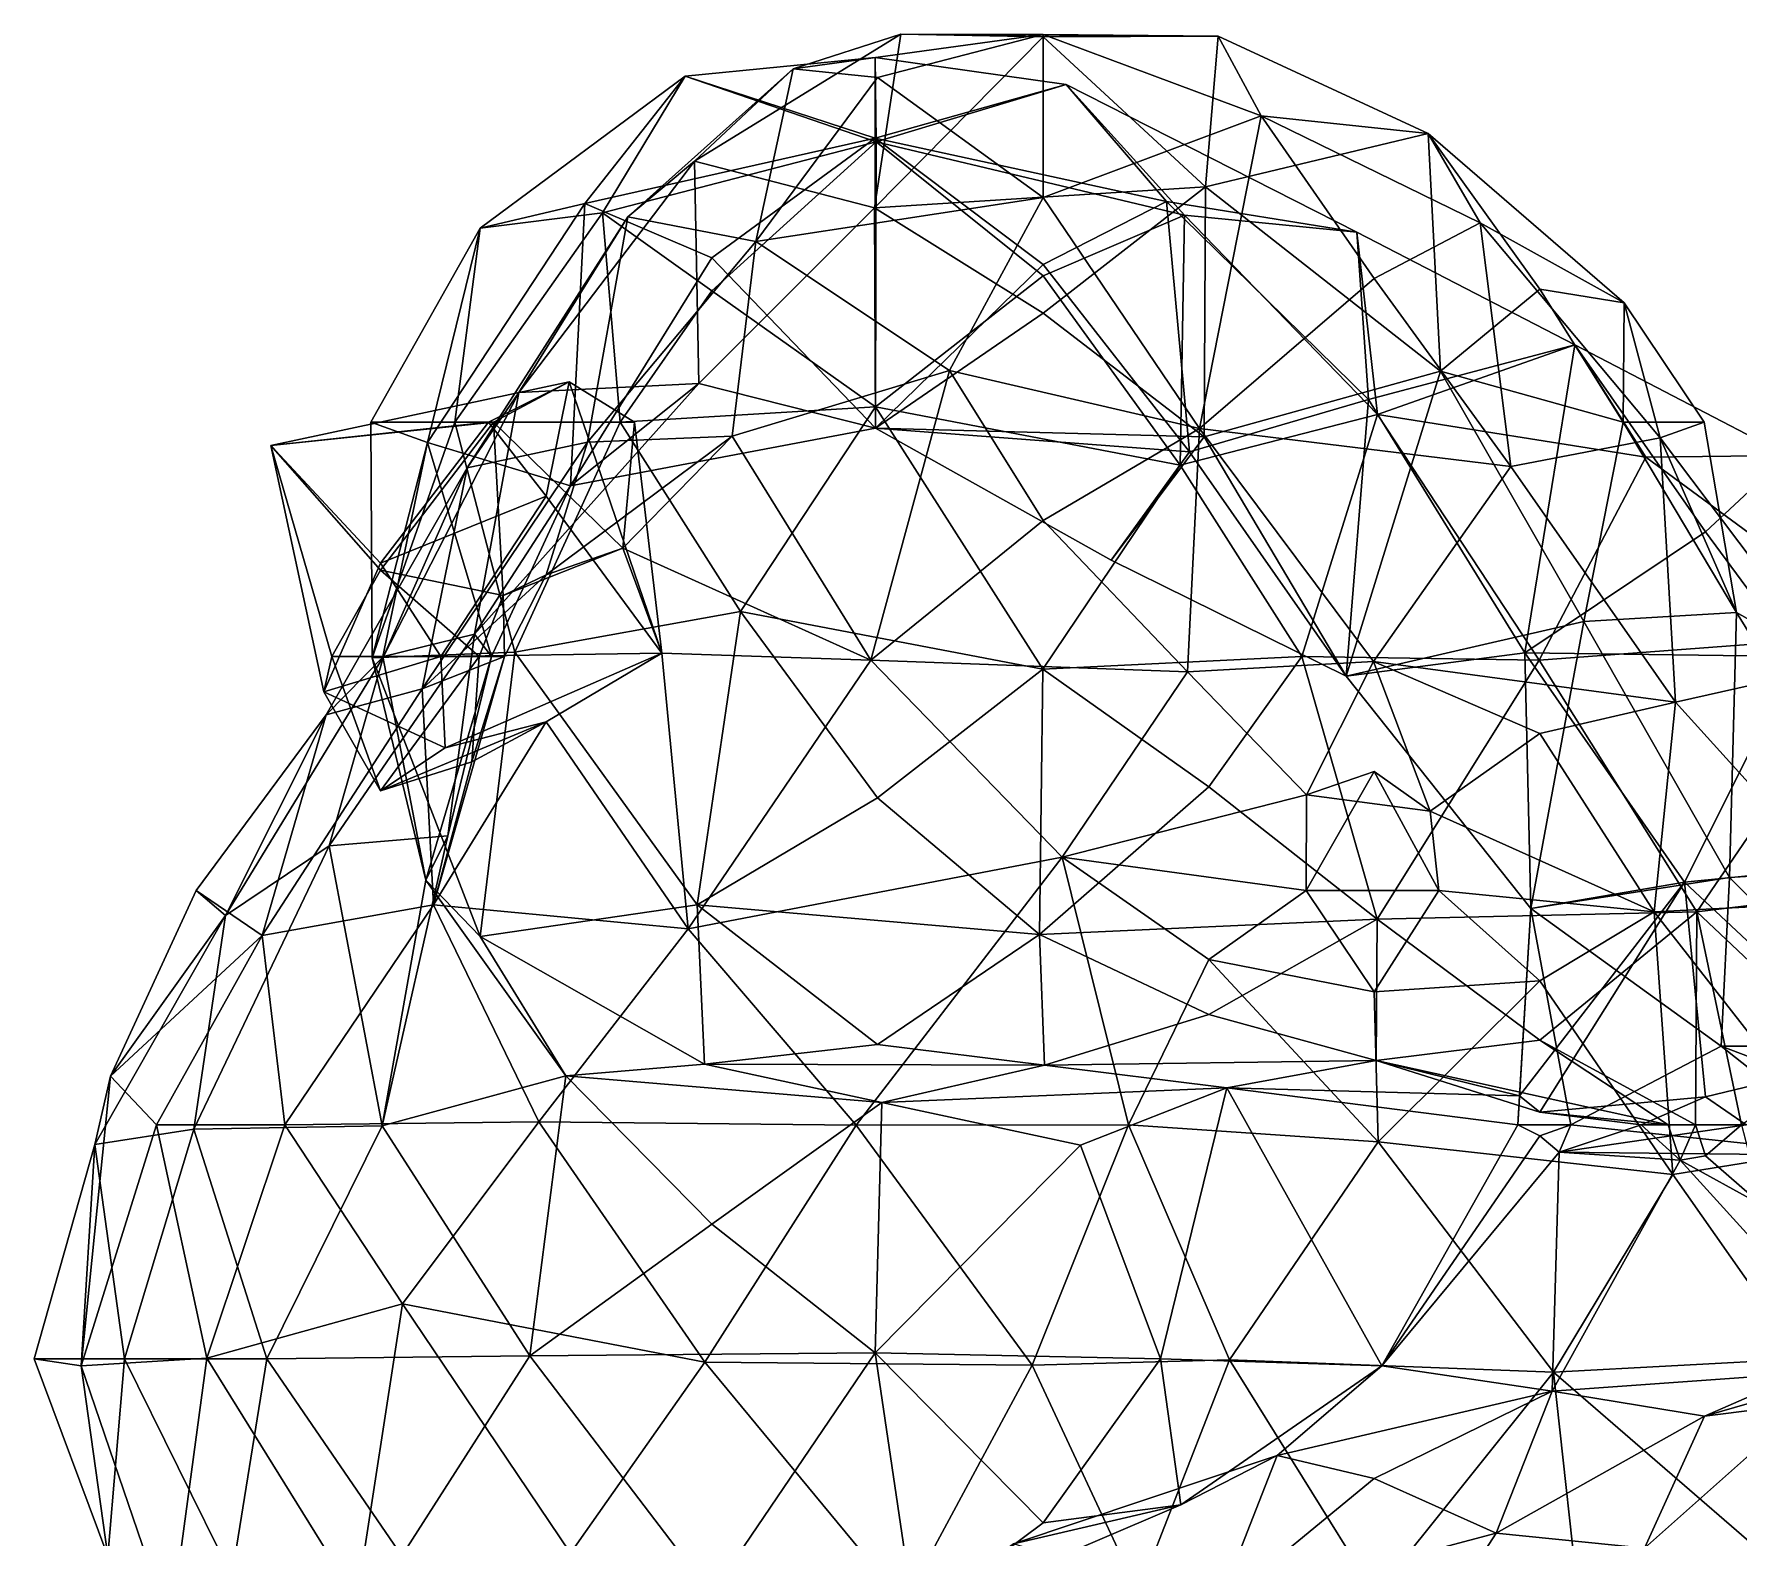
# Model space of a CAD drawing. Extents: x 290034 to 295698, y 4553723 to 4561693.
# Drawn here: x 291217 to 291346.7, y 4560871.1 to 4560985.5 of the extents above; entities that cross this region are included whole.
import ezdxf

# ---------------------------------------------------------------- set-up
doc = ezdxf.new("R2010")
doc.units = 0
doc.layers.add('Au_ppm_Pref_-_0_2', color=7, linetype='CONTINUOUS')

msp = doc.modelspace()

# ---------------------------------------------------------------- linework, layer by layer
at = {"layer": 'Au_ppm_Pref_-_0_2'}
for points in [[(291274.74, 4560982.87, 1573.92), (291282.93, 4560985.51, 1578.66), (291267.22, 4560975.83, 1579.79)], [(291267.22, 4560975.83, 1579.79), (291282.93, 4560985.51, 1578.66), (291280.92, 4560972.28, 1584.87)], [(291293.75, 4560985.47, 1574.45), (291282.93, 4560985.51, 1578.66), (291274.74, 4560982.87, 1573.92)], [(291293.75, 4560985.47, 1574.45), (291274.74, 4560982.87, 1573.92), (291281.15, 4560982.22, 1571.12)], [(291282.93, 4560985.51, 1578.66), (291293.75, 4560985.31, 1583.7), (291280.92, 4560972.28, 1584.87)], [(291293.75, 4560973.08, 1569.57), (291293.75, 4560985.47, 1574.45), (291281.15, 4560982.22, 1571.12)], [(291293.75, 4560985.47, 1574.45), (291307.07, 4560985.34, 1579.12), (291282.93, 4560985.51, 1578.66)], [(291307.07, 4560985.34, 1579.12), (291293.75, 4560985.31, 1583.7), (291282.93, 4560985.51, 1578.66)], [(291293.75, 4560985.47, 1574.45), (291310.35, 4560979.28, 1572.11), (291307.07, 4560985.34, 1579.12)], [(291293.75, 4560985.47, 1574.45), (291293.75, 4560973.08, 1569.57), (291310.35, 4560979.28, 1572.11)], [(291307.07, 4560985.34, 1579.12), (291306.1, 4560973.88, 1585.87), (291293.75, 4560985.31, 1583.7)], [(291307.07, 4560985.34, 1579.12), (291323.06, 4560977.94, 1580.39), (291306.1, 4560973.88, 1585.87)], [(291307.07, 4560985.34, 1579.12), (291310.35, 4560979.28, 1572.11), (291323.06, 4560977.94, 1580.39)], [(291280.92, 4560972.28, 1584.87), (291293.75, 4560985.31, 1583.7), (291306.1, 4560973.88, 1585.87)], [(291271.89, 4560969.73, 1569.03), (291274.74, 4560982.87, 1573.92), (291262.16, 4560971.6, 1573.92)], [(291262.16, 4560971.6, 1573.92), (291274.74, 4560982.87, 1573.92), (291267.22, 4560975.83, 1579.79)], [(291280.97, 4560983.74, 1603.62), (291281.06, 4560977.31, 1610.03), (291266.53, 4560982.31, 1603.64)], [(291280.97, 4560983.74, 1603.62), (291266.53, 4560982.31, 1603.64), (291280.98, 4560977.59, 1597.04)], [(291271.89, 4560969.73, 1569.03), (291281.15, 4560982.22, 1571.12), (291274.74, 4560982.87, 1573.92)], [(291295.51, 4560981.67, 1603.65), (291281.06, 4560977.31, 1610.03), (291280.97, 4560983.74, 1603.62)], [(291295.51, 4560981.67, 1603.65), (291280.97, 4560983.74, 1603.62), (291280.98, 4560977.59, 1597.04)], [(291260.24, 4560971.92, 1608.84), (291250.92, 4560970.74, 1603.62), (291266.53, 4560982.31, 1603.64)], [(291266.53, 4560982.31, 1603.64), (291250.92, 4560970.74, 1603.62), (291258.88, 4560972.62, 1598.19)], [(291280.98, 4560977.59, 1597.04), (291266.53, 4560982.31, 1603.64), (291258.88, 4560972.62, 1598.19)], [(291266.53, 4560982.31, 1603.64), (291281.06, 4560977.31, 1610.03), (291260.24, 4560971.92, 1608.84)], [(291293.75, 4560973.08, 1569.57), (291281.15, 4560982.22, 1571.12), (291271.89, 4560969.73, 1569.03)], [(291303.15, 4560972.78, 1598.13), (291295.51, 4560981.67, 1603.65), (291280.98, 4560977.59, 1597.04)], [(291304.5, 4560971.74, 1609.2), (291281.06, 4560977.31, 1610.03), (291295.51, 4560981.67, 1603.65)], [(291295.51, 4560981.67, 1603.65), (291317.61, 4560970.45, 1604.23), (291304.5, 4560971.74, 1609.2)], [(291295.51, 4560981.67, 1603.65), (291303.15, 4560972.78, 1598.13), (291317.61, 4560970.45, 1604.23)], [(291305.66, 4560955.5, 1569.19), (291310.35, 4560979.28, 1572.11), (291293.75, 4560973.08, 1569.57)], [(291305.66, 4560955.5, 1569.19), (291318.95, 4560966.92, 1570.28), (291310.35, 4560979.28, 1572.11)], [(291327.01, 4560971.16, 1575.07), (291323.06, 4560977.94, 1580.39), (291310.35, 4560979.28, 1572.11)], [(291327.01, 4560971.16, 1575.07), (291310.35, 4560979.28, 1572.11), (291318.95, 4560966.92, 1570.28)], [(291258.88, 4560972.62, 1598.19), (291268.55, 4560968.5, 1593.51), (291280.98, 4560977.59, 1597.04)], [(291280.98, 4560977.59, 1597.04), (291268.55, 4560968.5, 1593.51), (291281, 4560955.53, 1591.65)], [(291281, 4560955.53, 1591.65), (291293.75, 4560967.97, 1593.69), (291280.98, 4560977.59, 1597.04)], [(291280.98, 4560977.59, 1597.04), (291293.75, 4560967.97, 1593.69), (291303.15, 4560972.78, 1598.13)], [(291323.98, 4560959.87, 1587.02), (291306.1, 4560973.88, 1585.87), (291323.06, 4560977.94, 1580.39)], [(291327.01, 4560971.16, 1575.07), (291337.96, 4560965.06, 1579.86), (291323.06, 4560977.94, 1580.39)], [(291323.98, 4560959.87, 1587.02), (291323.06, 4560977.94, 1580.39), (291331.54, 4560966.1, 1583.23)], [(291337.96, 4560965.06, 1579.86), (291331.54, 4560966.1, 1583.23), (291323.06, 4560977.94, 1580.39)], [(291281.06, 4560977.31, 1610.03), (291268.55, 4560965.97, 1612.89), (291260.24, 4560971.92, 1608.84)], [(291268.55, 4560965.97, 1612.89), (291281.06, 4560977.31, 1610.03), (291281, 4560957.15, 1613.85)], [(291281.06, 4560977.31, 1610.03), (291293.75, 4560967.12, 1613.27), (291281, 4560957.15, 1613.85)], [(291304.5, 4560971.74, 1609.2), (291293.75, 4560967.12, 1613.27), (291281.06, 4560977.31, 1610.03)], [(291262.16, 4560971.6, 1573.92), (291267.22, 4560975.83, 1579.79), (291253.88, 4560958.24, 1579.78)], [(291267.57, 4560958.93, 1586.52), (291253.88, 4560958.24, 1579.78), (291267.22, 4560975.83, 1579.79)], [(291280.92, 4560972.28, 1584.87), (291267.57, 4560958.93, 1586.52), (291267.22, 4560975.83, 1579.79)], [(291280.92, 4560972.28, 1584.87), (291306.1, 4560973.88, 1585.87), (291293.75, 4560964.27, 1588.56)], [(291306.01, 4560954.88, 1589.89), (291293.75, 4560964.27, 1588.56), (291306.1, 4560973.88, 1585.87)], [(291306.01, 4560954.88, 1589.89), (291306.1, 4560973.88, 1585.87), (291323.98, 4560959.87, 1587.02)], [(291246.91, 4560954.45, 1598.12), (291258.88, 4560972.62, 1598.19), (291250.92, 4560970.74, 1603.62)], [(291246.91, 4560954.45, 1598.12), (291257.79, 4560951.14, 1591.76), (291258.88, 4560972.62, 1598.19)], [(291258.88, 4560972.62, 1598.19), (291257.79, 4560951.14, 1591.76), (291268.55, 4560968.5, 1593.51)], [(291286.62, 4560959.91, 1566.83), (291293.75, 4560973.08, 1569.57), (291271.89, 4560969.73, 1569.03)], [(291305.66, 4560955.5, 1569.19), (291293.75, 4560973.08, 1569.57), (291286.62, 4560959.91, 1566.83)], [(291304.9, 4560953.73, 1593.17), (291303.15, 4560972.78, 1598.13), (291293.75, 4560967.97, 1593.69)], [(291304.9, 4560953.73, 1593.17), (291318.52, 4560957.72, 1597.2), (291303.15, 4560972.78, 1598.13)], [(291303.15, 4560972.78, 1598.13), (291318.52, 4560957.72, 1597.2), (291317.61, 4560970.45, 1604.23)], [(291249, 4560955.99, 1608.68), (291260.24, 4560971.92, 1608.84), (291261.59, 4560955.99, 1612.84)], [(291260.24, 4560971.92, 1608.84), (291249, 4560955.99, 1608.68), (291250.92, 4560970.74, 1603.62)], [(291259.09, 4560954.46, 1568.42), (291262.16, 4560971.6, 1573.92), (291249.95, 4560952.52, 1573.92)], [(291249.95, 4560952.52, 1573.92), (291262.16, 4560971.6, 1573.92), (291253.88, 4560958.24, 1579.78)], [(291259.09, 4560954.46, 1568.42), (291271.89, 4560969.73, 1569.03), (291262.16, 4560971.6, 1573.92)], [(291268.55, 4560965.97, 1612.89), (291261.59, 4560955.99, 1612.84), (291260.24, 4560971.92, 1608.84)], [(291281, 4560955.53, 1591.65), (291267.57, 4560958.93, 1586.52), (291280.92, 4560972.28, 1584.87)], [(291281, 4560955.53, 1591.65), (291280.92, 4560972.28, 1584.87), (291293.75, 4560964.27, 1588.56)], [(291304.5, 4560971.74, 1609.2), (291304.18, 4560952.71, 1613.38), (291293.75, 4560967.12, 1613.27)], [(291319.2, 4560956.56, 1610.87), (291304.18, 4560952.71, 1613.38), (291304.5, 4560971.74, 1609.2)], [(291319.2, 4560956.56, 1610.87), (291304.5, 4560971.74, 1609.2), (291317.61, 4560970.45, 1604.23)], [(291327.01, 4560971.16, 1575.07), (291318.95, 4560966.92, 1570.28), (291329.35, 4560952.62, 1570.14)], [(291327.01, 4560971.16, 1575.07), (291340.7, 4560954.79, 1574.42), (291337.96, 4560965.06, 1579.86)], [(291327.01, 4560971.16, 1575.07), (291329.35, 4560952.62, 1570.14), (291340.7, 4560954.79, 1574.42)], [(291246.91, 4560954.45, 1598.12), (291250.92, 4560970.74, 1603.62), (291242.6, 4560955.99, 1603.62)], [(291249, 4560955.99, 1608.68), (291242.6, 4560955.99, 1603.62), (291250.92, 4560970.74, 1603.62)], [(291317.61, 4560970.45, 1604.23), (291334.21, 4560961.87, 1602.95), (291319.2, 4560956.56, 1610.87)], [(291334.21, 4560961.87, 1602.95), (291317.61, 4560970.45, 1604.23), (291318.52, 4560957.72, 1597.2)], [(291268.55, 4560968.5, 1593.51), (291257.79, 4560951.14, 1591.76), (291281, 4560955.53, 1591.65)], [(291271.89, 4560969.73, 1569.03), (291259.09, 4560954.46, 1568.42), (291270.09, 4560954.93, 1563.12)], [(291271.89, 4560969.73, 1569.03), (291270.09, 4560954.93, 1563.12), (291286.62, 4560959.91, 1566.83)], [(291304.9, 4560953.73, 1593.17), (291293.75, 4560967.97, 1593.69), (291281, 4560955.53, 1591.65)], [(291268.55, 4560965.97, 1612.89), (291281, 4560957.15, 1613.85), (291261.59, 4560955.99, 1612.84)], [(291304.18, 4560952.71, 1613.38), (291281, 4560957.15, 1613.85), (291293.75, 4560967.12, 1613.27)], [(291329.35, 4560952.62, 1570.14), (291318.95, 4560966.92, 1570.28), (291305.66, 4560955.5, 1569.19)], [(291337.88, 4560955.99, 1582.85), (291323.98, 4560959.87, 1587.02), (291331.54, 4560966.1, 1583.23)], [(291337.88, 4560955.99, 1582.85), (291331.54, 4560966.1, 1583.23), (291337.96, 4560965.06, 1579.86)], [(291337.88, 4560955.99, 1582.85), (291337.96, 4560965.06, 1579.86), (291344.04, 4560955.99, 1579.86)], [(291344.04, 4560955.99, 1579.86), (291337.96, 4560965.06, 1579.86), (291340.7, 4560954.79, 1574.42)], [(291306.01, 4560954.88, 1589.89), (291281, 4560955.53, 1591.65), (291293.75, 4560964.27, 1588.56)], [(291330.41, 4560938.44, 1597.91), (291334.21, 4560961.87, 1602.95), (291318.52, 4560957.72, 1597.2)], [(291319.2, 4560956.56, 1610.87), (291334.21, 4560961.87, 1602.95), (291339.6, 4560953.32, 1609.04)], [(291330.41, 4560938.44, 1597.91), (291344.14, 4560947.63, 1600.47), (291334.21, 4560961.87, 1602.95)], [(291334.21, 4560961.87, 1602.95), (291350.39, 4560953.44, 1603.62), (291339.6, 4560953.32, 1609.04)], [(291334.21, 4560961.87, 1602.95), (291344.14, 4560947.63, 1600.47), (291350.39, 4560953.44, 1603.62)], [(291286.62, 4560959.91, 1566.83), (291270.09, 4560954.93, 1563.12), (291280.66, 4560937.89, 1562.11)], [(291280.66, 4560937.89, 1562.11), (291293.75, 4560948.5, 1564.54), (291286.62, 4560959.91, 1566.83)], [(291293.75, 4560948.5, 1564.54), (291305.66, 4560955.5, 1569.19), (291286.62, 4560959.91, 1566.83)], [(291306.01, 4560954.88, 1589.89), (291323.98, 4560959.87, 1587.02), (291316.82, 4560936.67, 1591.58)], [(291323.98, 4560959.87, 1587.02), (291334.9, 4560940.81, 1586.67), (291316.82, 4560936.67, 1591.58)], [(291334.9, 4560940.81, 1586.67), (291323.98, 4560959.87, 1587.02), (291337.88, 4560955.99, 1582.85)], [(291251.93, 4560955.99, 1558), (291234.99, 4560954.21, 1556.1), (291257.69, 4560959.05, 1555.86)], [(291257.69, 4560959.05, 1555.86), (291234.99, 4560954.21, 1556.1), (291251.57, 4560955.99, 1554.04)], [(291243.57, 4560938.15, 1579.91), (291249.95, 4560952.52, 1573.92), (291253.88, 4560958.24, 1579.78)], [(291253.88, 4560958.24, 1579.78), (291250.5, 4560939.85, 1586.74), (291243.57, 4560938.15, 1579.91)], [(291257.79, 4560951.14, 1591.76), (291250.5, 4560939.85, 1586.74), (291267.57, 4560958.93, 1586.52)], [(291250.5, 4560939.85, 1586.74), (291253.88, 4560958.24, 1579.78), (291267.57, 4560958.93, 1586.52)], [(291257.69, 4560959.05, 1555.86), (291251.57, 4560955.99, 1554.04), (291255.95, 4560950.36, 1554.23)], [(291251.93, 4560955.99, 1558), (291257.69, 4560959.05, 1555.86), (291262.67, 4560955.99, 1559.27)], [(291257.69, 4560959.05, 1555.86), (291255.95, 4560950.36, 1554.23), (291264.74, 4560938.4, 1557.04)], [(291257.69, 4560959.05, 1555.86), (291264.74, 4560938.4, 1557.04), (291262.67, 4560955.99, 1559.27)], [(291257.79, 4560951.14, 1591.76), (291267.57, 4560958.93, 1586.52), (291281, 4560955.53, 1591.65)], [(291281, 4560957.15, 1613.85), (291270.74, 4560941.59, 1613.32), (291261.59, 4560955.99, 1612.84)], [(291293.74, 4560937.2, 1613.84), (291270.74, 4560941.59, 1613.32), (291281, 4560957.15, 1613.85)], [(291293.74, 4560937.2, 1613.84), (291281, 4560957.15, 1613.85), (291304.18, 4560952.71, 1613.38)], [(291304.9, 4560953.73, 1593.17), (291316.82, 4560936.67, 1591.58), (291318.52, 4560957.72, 1597.2)], [(291330.41, 4560938.44, 1597.91), (291318.52, 4560957.72, 1597.2), (291316.82, 4560936.67, 1591.58)], [(291251.93, 4560955.99, 1558), (291243.35, 4560944.72, 1558.29), (291234.99, 4560954.21, 1556.1)], [(291243.35, 4560945.26, 1553.74), (291251.57, 4560955.99, 1554.04), (291234.99, 4560954.21, 1556.1)], [(291246.91, 4560954.45, 1598.12), (291242.6, 4560955.99, 1603.62), (291242.71, 4560938.05, 1603.45)], [(291249, 4560955.99, 1608.68), (291242.71, 4560938.05, 1603.45), (291242.6, 4560955.99, 1603.62)], [(291253.56, 4560938.49, 1610.64), (291242.71, 4560938.05, 1603.45), (291249, 4560955.99, 1608.68)], [(291252.67, 4560942.8, 1562.04), (291243.35, 4560944.72, 1558.29), (291251.93, 4560955.99, 1558)], [(291255.95, 4560950.36, 1554.23), (291251.57, 4560955.99, 1554.04), (291243.35, 4560945.26, 1553.74)], [(291249, 4560955.99, 1608.68), (291261.59, 4560955.99, 1612.84), (291253.56, 4560938.49, 1610.64)], [(291251.93, 4560955.99, 1558), (291262.67, 4560955.99, 1559.27), (291261.78, 4560946.41, 1562.04)], [(291251.93, 4560955.99, 1558), (291261.78, 4560946.41, 1562.04), (291252.67, 4560942.8, 1562.04)], [(291261.59, 4560955.99, 1612.84), (291270.74, 4560941.59, 1613.32), (291253.56, 4560938.49, 1610.64)], [(291261.78, 4560946.41, 1562.04), (291262.67, 4560955.99, 1559.27), (291264.74, 4560938.4, 1557.04)], [(291298.92, 4560945.49, 1591.74), (291304.9, 4560953.73, 1593.17), (291281, 4560955.53, 1591.65)], [(291306.01, 4560954.88, 1589.89), (291298.92, 4560945.49, 1591.74), (291281, 4560955.53, 1591.65)], [(291305.66, 4560955.5, 1569.19), (291293.75, 4560948.5, 1564.54), (291304.75, 4560936.99, 1563.18)], [(291313.45, 4560938.17, 1612.91), (291304.18, 4560952.71, 1613.38), (291319.2, 4560956.56, 1610.87)], [(291318.89, 4560937.79, 1567.93), (291305.66, 4560955.5, 1569.19), (291304.75, 4560936.99, 1563.18)], [(291318.89, 4560937.79, 1567.93), (291329.35, 4560952.62, 1570.14), (291305.66, 4560955.5, 1569.19)], [(291331.49, 4560937.89, 1610.95), (291313.45, 4560938.17, 1612.91), (291319.2, 4560956.56, 1610.87)], [(291339.6, 4560953.32, 1609.04), (291331.49, 4560937.89, 1610.95), (291319.2, 4560956.56, 1610.87)], [(291334.9, 4560940.81, 1586.67), (291337.88, 4560955.99, 1582.85), (291346.5, 4560941.51, 1579.81)], [(291344.04, 4560955.99, 1579.86), (291346.5, 4560941.51, 1579.81), (291337.88, 4560955.99, 1582.85)], [(291340.7, 4560954.79, 1574.42), (291346.5, 4560941.51, 1579.81), (291344.04, 4560955.99, 1579.86)], [(291243.35, 4560944.72, 1558.29), (291239.63, 4560938.17, 1557.86), (291234.99, 4560954.21, 1556.1)], [(291234.99, 4560954.21, 1556.1), (291239.63, 4560938.17, 1557.86), (291239.04, 4560935.47, 1555.16)], [(291234.99, 4560954.21, 1556.1), (291239.04, 4560935.47, 1555.16), (291243.35, 4560945.26, 1553.74)], [(291246.91, 4560954.45, 1598.12), (291242.71, 4560938.05, 1603.45), (291243.53, 4560938.17, 1597.68)], [(291246.91, 4560954.45, 1598.12), (291243.53, 4560938.17, 1597.68), (291251.8, 4560938.17, 1592.76)], [(291246.51, 4560935.7, 1568.78), (291255.95, 4560944.37, 1564.11), (291259.09, 4560954.46, 1568.42)], [(291246.51, 4560935.7, 1568.78), (291259.09, 4560954.46, 1568.42), (291249.95, 4560952.52, 1573.92)], [(291246.91, 4560954.45, 1598.12), (291251.8, 4560938.17, 1592.76), (291257.79, 4560951.14, 1591.76)], [(291270.09, 4560954.93, 1563.12), (291259.09, 4560954.46, 1568.42), (291255.95, 4560944.37, 1564.11)], [(291270.09, 4560954.93, 1563.12), (291255.95, 4560944.37, 1564.11), (291261.78, 4560946.41, 1562.04)], [(291280.66, 4560937.89, 1562.11), (291270.09, 4560954.93, 1563.12), (291261.78, 4560946.41, 1562.04)], [(291298.92, 4560945.49, 1591.74), (291306.01, 4560954.88, 1589.89), (291316.82, 4560936.67, 1591.58)], [(291340.7, 4560954.79, 1574.42), (291329.35, 4560952.62, 1570.14), (291341.87, 4560934.68, 1568.97)], [(291353.84, 4560937.38, 1574.6), (291346.5, 4560941.51, 1579.81), (291340.7, 4560954.79, 1574.42)], [(291340.7, 4560954.79, 1574.42), (291341.87, 4560934.68, 1568.97), (291353.84, 4560937.38, 1574.6)], [(291304.9, 4560953.73, 1593.17), (291298.92, 4560945.49, 1591.74), (291316.82, 4560936.67, 1591.58)], [(291339.6, 4560953.32, 1609.04), (291357.91, 4560939.85, 1609.73), (291331.49, 4560937.89, 1610.95)], [(291339.6, 4560953.32, 1609.04), (291350.39, 4560953.44, 1603.62), (291357.91, 4560939.85, 1609.73)], [(291351.15, 4560938.17, 1600.32), (291350.39, 4560953.44, 1603.62), (291344.14, 4560947.63, 1600.47)], [(291246.51, 4560935.7, 1568.78), (291249.95, 4560952.52, 1573.92), (291239.22, 4560933.72, 1573.92)], [(291239.22, 4560933.72, 1573.92), (291249.95, 4560952.52, 1573.92), (291243.57, 4560938.15, 1579.91)], [(291293.74, 4560937.2, 1613.84), (291304.18, 4560952.71, 1613.38), (291313.45, 4560938.17, 1612.91)], [(291318.89, 4560937.79, 1567.93), (291341.87, 4560934.68, 1568.97), (291329.35, 4560952.62, 1570.14)], [(291255.95, 4560950.36, 1554.23), (291243.35, 4560945.26, 1553.74), (291247.94, 4560938.17, 1553.94)], [(291264.74, 4560938.4, 1557.04), (291255.95, 4560950.36, 1554.23), (291247.94, 4560938.17, 1553.94)], [(291257.79, 4560951.14, 1591.76), (291251.8, 4560938.17, 1592.76), (291250.5, 4560939.85, 1586.74)], [(291293.75, 4560948.5, 1564.54), (291280.66, 4560937.89, 1562.11), (291304.75, 4560936.99, 1563.18)], [(291351.15, 4560938.17, 1600.32), (291344.14, 4560947.63, 1600.47), (291330.41, 4560938.44, 1597.91)], [(291243.35, 4560945.26, 1553.74), (291239.04, 4560935.47, 1555.16), (291247.94, 4560938.17, 1553.94)], [(291252.67, 4560942.8, 1562.04), (291261.78, 4560946.41, 1562.04), (291255.95, 4560944.37, 1564.11)], [(291280.66, 4560937.89, 1562.11), (291261.78, 4560946.41, 1562.04), (291264.74, 4560938.4, 1557.04)], [(291243.35, 4560944.72, 1558.29), (291250.85, 4560938.17, 1562.04), (291239.63, 4560938.17, 1557.86)], [(291243.35, 4560944.72, 1558.29), (291252.67, 4560942.8, 1562.04), (291250.85, 4560938.17, 1562.04)], [(291246.51, 4560935.7, 1568.78), (291252.78, 4560938.17, 1563.54), (291255.95, 4560944.37, 1564.11)], [(291252.67, 4560942.8, 1562.04), (291255.95, 4560944.37, 1564.11), (291252.78, 4560938.17, 1563.54)], [(291252.67, 4560942.8, 1562.04), (291252.78, 4560938.17, 1563.54), (291250.85, 4560938.17, 1562.04)], [(291270.74, 4560941.59, 1613.32), (291267.43, 4560919.26, 1610.46), (291253.56, 4560938.49, 1610.64)], [(291270.74, 4560941.59, 1613.32), (291281.15, 4560927.4, 1613.15), (291267.43, 4560919.26, 1610.46)], [(291293.74, 4560937.2, 1613.84), (291281.15, 4560927.4, 1613.15), (291270.74, 4560941.59, 1613.32)], [(291334.9, 4560940.81, 1586.67), (291346.5, 4560941.51, 1579.81), (291345.97, 4560921.34, 1586.22)], [(291345.97, 4560921.34, 1586.22), (291346.5, 4560941.51, 1579.81), (291358.5, 4560922.14, 1579.35)], [(291346.5, 4560941.51, 1579.81), (291353.84, 4560937.38, 1574.6), (291358.5, 4560922.14, 1579.35)], [(291316.82, 4560936.67, 1591.58), (291334.9, 4560940.81, 1586.67), (291330.85, 4560918.99, 1591.32)], [(291330.85, 4560918.99, 1591.32), (291334.9, 4560940.81, 1586.67), (291345.97, 4560921.34, 1586.22)], [(291248.46, 4560924.51, 1591.74), (291239.43, 4560923.75, 1587.08), (291250.5, 4560939.85, 1586.74)], [(291250.5, 4560939.85, 1586.74), (291239.43, 4560923.75, 1587.08), (291243.57, 4560938.15, 1579.91)], [(291248.46, 4560924.51, 1591.74), (291250.5, 4560939.85, 1586.74), (291251.8, 4560938.17, 1592.76)], [(291357.91, 4560939.85, 1609.73), (291343.48, 4560918.72, 1610.97), (291331.49, 4560937.89, 1610.95)], [(291366.5, 4560921.51, 1609.19), (291343.48, 4560918.72, 1610.97), (291357.91, 4560939.85, 1609.73)], [(291239.22, 4560933.72, 1573.92), (291243.57, 4560938.15, 1579.91), (291231.56, 4560918.46, 1580.29)], [(291239.43, 4560923.75, 1587.08), (291231.56, 4560918.46, 1580.29), (291243.57, 4560938.15, 1579.91)], [(291243.35, 4560927.93, 1559.52), (291239.04, 4560935.47, 1555.16), (291239.63, 4560938.17, 1557.86)], [(291248.27, 4560931.22, 1556.1), (291247.94, 4560938.17, 1553.94), (291239.04, 4560935.47, 1555.16)], [(291243.35, 4560927.93, 1559.52), (291239.63, 4560938.17, 1557.86), (291250.85, 4560938.17, 1562.04)], [(291253.56, 4560938.49, 1610.64), (291250.92, 4560916.85, 1604.84), (291242.71, 4560938.05, 1603.45)], [(291246.79, 4560921.13, 1597.61), (291243.53, 4560938.17, 1597.68), (291242.71, 4560938.05, 1603.45)], [(291246.79, 4560921.13, 1597.61), (291242.71, 4560938.05, 1603.45), (291250.92, 4560916.85, 1604.84)], [(291243.35, 4560927.93, 1559.52), (291250.85, 4560938.17, 1562.04), (291250.28, 4560930.15, 1562.04)], [(291243.53, 4560938.17, 1597.68), (291246.79, 4560921.13, 1597.61), (291251.8, 4560938.17, 1592.76)], [(291247.37, 4560919.26, 1562.65), (291252.78, 4560938.17, 1563.54), (291246.51, 4560935.7, 1568.78)], [(291248.46, 4560924.51, 1591.74), (291251.8, 4560938.17, 1592.76), (291246.79, 4560921.13, 1597.61)], [(291247.37, 4560919.26, 1562.65), (291250.28, 4560930.15, 1562.04), (291252.78, 4560938.17, 1563.54)], [(291248.27, 4560931.22, 1556.1), (291264.74, 4560938.4, 1557.04), (291247.94, 4560938.17, 1553.94)], [(291248.27, 4560931.22, 1556.1), (291255.95, 4560933.19, 1560.38), (291264.74, 4560938.4, 1557.04)], [(291250.28, 4560930.15, 1562.04), (291250.85, 4560938.17, 1562.04), (291252.78, 4560938.17, 1563.54)], [(291267.43, 4560919.26, 1610.46), (291250.92, 4560916.85, 1604.84), (291253.56, 4560938.49, 1610.64)], [(291255.95, 4560933.19, 1560.38), (291266.74, 4560917.43, 1560.74), (291264.74, 4560938.4, 1557.04)], [(291266.74, 4560917.43, 1560.74), (291280.66, 4560937.89, 1562.11), (291264.74, 4560938.4, 1557.04)], [(291266.74, 4560917.43, 1560.74), (291295.2, 4560922.88, 1560.14), (291280.66, 4560937.89, 1562.11)], [(291280.66, 4560937.89, 1562.11), (291295.2, 4560922.88, 1560.14), (291304.75, 4560936.99, 1563.18)], [(291293.74, 4560937.2, 1613.84), (291313.45, 4560938.17, 1612.91), (291306.35, 4560928.25, 1612.86)], [(291318.89, 4560937.79, 1567.93), (291304.75, 4560936.99, 1563.18), (291313.79, 4560927.64, 1562.04)], [(291306.35, 4560928.25, 1612.86), (291313.45, 4560938.17, 1612.91), (291319.16, 4560918.17, 1609.76)], [(291331.49, 4560937.89, 1610.95), (291319.16, 4560918.17, 1609.76), (291313.45, 4560938.17, 1612.91)], [(291318.89, 4560937.79, 1567.93), (291313.79, 4560927.64, 1562.04), (291323.21, 4560926.38, 1562.04)], [(291330.41, 4560938.44, 1597.91), (291316.82, 4560936.67, 1591.58), (291330.85, 4560918.99, 1591.32)], [(291318.89, 4560937.79, 1567.93), (291323.21, 4560926.38, 1562.04), (291331.54, 4560932.29, 1564)], [(291318.89, 4560937.79, 1567.93), (291331.54, 4560932.29, 1564), (291341.87, 4560934.68, 1568.97)], [(291343.48, 4560918.72, 1610.97), (291319.16, 4560918.17, 1609.76), (291331.49, 4560937.89, 1610.95)], [(291351.15, 4560938.17, 1600.32), (291330.41, 4560938.44, 1597.91), (291342.55, 4560920.99, 1598.94)], [(291342.55, 4560920.99, 1598.94), (291330.41, 4560938.44, 1597.91), (291330.85, 4560918.99, 1591.32)], [(291353.84, 4560937.38, 1574.6), (291341.87, 4560934.68, 1568.97), (291355.58, 4560919.53, 1568.26)], [(291361.22, 4560922.85, 1602.99), (291351.15, 4560938.17, 1600.32), (291342.55, 4560920.99, 1598.94)], [(291293.74, 4560937.2, 1613.84), (291293.47, 4560917, 1610.69), (291281.15, 4560927.4, 1613.15)], [(291293.74, 4560937.2, 1613.84), (291306.35, 4560928.25, 1612.86), (291293.47, 4560917, 1610.69)], [(291295.2, 4560922.88, 1560.14), (291313.79, 4560927.64, 1562.04), (291304.75, 4560936.99, 1563.18)], [(291246.51, 4560935.7, 1568.78), (291234.33, 4560916.92, 1569.05), (291247.37, 4560919.26, 1562.65)], [(291246.51, 4560935.7, 1568.78), (291239.22, 4560933.72, 1573.92), (291234.33, 4560916.92, 1569.05)], [(291243.35, 4560927.93, 1559.52), (291248.27, 4560931.22, 1556.1), (291239.04, 4560935.47, 1555.16)], [(291234.33, 4560916.92, 1569.05), (291239.22, 4560933.72, 1573.92), (291229.31, 4560920.35, 1573.92)], [(291229.31, 4560920.35, 1573.92), (291239.22, 4560933.72, 1573.92), (291231.56, 4560918.46, 1580.29)], [(291331.54, 4560932.29, 1564), (291340.23, 4560918.73, 1562.48), (291341.87, 4560934.68, 1568.97)], [(291355.58, 4560919.53, 1568.26), (291341.87, 4560934.68, 1568.97), (291340.23, 4560918.73, 1562.48)], [(291243.35, 4560927.93, 1559.52), (291250.28, 4560930.15, 1562.04), (291255.95, 4560933.19, 1560.38)], [(291243.35, 4560927.93, 1559.52), (291255.95, 4560933.19, 1560.38), (291248.27, 4560931.22, 1556.1)], [(291247.37, 4560919.26, 1562.65), (291266.74, 4560917.43, 1560.74), (291255.95, 4560933.19, 1560.38)], [(291247.37, 4560919.26, 1562.65), (291255.95, 4560933.19, 1560.38), (291250.28, 4560930.15, 1562.04)], [(291331.54, 4560932.29, 1564), (291323.21, 4560926.38, 1562.04), (291340.23, 4560918.73, 1562.48)], [(291313.79, 4560927.64, 1562.04), (291313.77, 4560920.35, 1559.6), (291318.95, 4560929.42, 1559.02)], [(291318.95, 4560929.42, 1559.02), (291313.77, 4560920.35, 1559.6), (291323.86, 4560920.35, 1559.72)], [(291313.79, 4560927.64, 1562.04), (291318.95, 4560929.42, 1559.02), (291323.21, 4560926.38, 1562.04)], [(291323.21, 4560926.38, 1562.04), (291318.95, 4560929.42, 1559.02), (291323.86, 4560920.35, 1559.72)], [(291281.15, 4560927.4, 1613.15), (291293.47, 4560917, 1610.69), (291267.43, 4560919.26, 1610.46)], [(291293.47, 4560917, 1610.69), (291306.35, 4560928.25, 1612.86), (291319.16, 4560918.17, 1609.76)], [(291313.79, 4560927.64, 1562.04), (291295.2, 4560922.88, 1560.14), (291313.77, 4560920.35, 1559.6)], [(291340.23, 4560918.73, 1562.48), (291323.21, 4560926.38, 1562.04), (291323.86, 4560920.35, 1559.72)], [(291239.43, 4560923.75, 1587.08), (291248.46, 4560924.51, 1591.74), (291243.47, 4560902.45, 1591.62)], [(291246.79, 4560921.13, 1597.61), (291243.47, 4560902.45, 1591.62), (291248.46, 4560924.51, 1591.74)], [(291229.13, 4560902.21, 1585.94), (291239.43, 4560923.75, 1587.08), (291243.47, 4560902.45, 1591.62)], [(291231.56, 4560918.46, 1580.29), (291239.43, 4560923.75, 1587.08), (291229.13, 4560902.21, 1585.94)], [(291279.52, 4560902.49, 1561.54), (291295.2, 4560922.88, 1560.14), (291266.74, 4560917.43, 1560.74)], [(291279.52, 4560902.49, 1561.54), (291300.26, 4560902.53, 1559.17), (291295.2, 4560922.88, 1560.14)], [(291300.26, 4560902.53, 1559.17), (291306.35, 4560915.1, 1557.85), (291295.2, 4560922.88, 1560.14)], [(291306.35, 4560915.1, 1557.85), (291313.77, 4560920.35, 1559.6), (291295.2, 4560922.88, 1560.14)], [(291361.22, 4560922.85, 1602.99), (291342.55, 4560920.99, 1598.94), (291356.74, 4560907.69, 1599.4)], [(291345.97, 4560921.34, 1586.22), (291358.5, 4560922.14, 1579.35), (291358.83, 4560908.51, 1586.81)], [(291246.79, 4560921.13, 1597.61), (291257.45, 4560906.26, 1597.17), (291243.47, 4560902.45, 1591.62)], [(291246.79, 4560921.13, 1597.61), (291250.92, 4560916.85, 1604.84), (291257.45, 4560906.26, 1597.17)], [(291342.55, 4560920.99, 1598.94), (291329.99, 4560904.73, 1597.68), (291331.54, 4560903.5, 1598)], [(291342.55, 4560920.99, 1598.94), (291330.85, 4560918.99, 1591.32), (291329.99, 4560904.73, 1597.68)], [(291330.85, 4560918.99, 1591.32), (291345.97, 4560921.34, 1586.22), (291345.34, 4560908.51, 1593.17)], [(291344.14, 4560904.66, 1602.91), (291342.55, 4560920.99, 1598.94), (291331.54, 4560903.5, 1598)], [(291356.74, 4560907.69, 1599.4), (291342.55, 4560920.99, 1598.94), (291344.14, 4560904.66, 1602.91)], [(291355.04, 4560907.83, 1608.59), (291343.48, 4560918.72, 1610.97), (291366.5, 4560921.51, 1609.19)], [(291345.97, 4560921.34, 1586.22), (291358.83, 4560908.51, 1586.81), (291345.34, 4560908.51, 1593.17)], [(291234.33, 4560916.92, 1569.05), (291229.31, 4560920.35, 1573.92), (291222.81, 4560906.24, 1573.92)], [(291222.81, 4560906.24, 1573.92), (291229.31, 4560920.35, 1573.92), (291231.56, 4560918.46, 1580.29)], [(291234.33, 4560916.92, 1569.05), (291236.07, 4560902.53, 1564.55), (291247.37, 4560919.26, 1562.65)], [(291255.4, 4560902.76, 1562.97), (291247.37, 4560919.26, 1562.65), (291236.07, 4560902.53, 1564.55)], [(291255.4, 4560902.76, 1562.97), (291266.74, 4560917.43, 1560.74), (291247.37, 4560919.26, 1562.65)], [(291250.92, 4560916.85, 1604.84), (291267.43, 4560919.26, 1610.46), (291267.99, 4560907.13, 1603.94)], [(291293.47, 4560917, 1610.69), (291281.15, 4560908.63, 1607.52), (291267.43, 4560919.26, 1610.46)], [(291267.99, 4560907.13, 1603.94), (291267.43, 4560919.26, 1610.46), (291281.15, 4560908.63, 1607.52)], [(291306.35, 4560915.1, 1557.85), (291318.95, 4560912.65, 1559.47), (291313.77, 4560920.35, 1559.6)], [(291323.86, 4560920.35, 1559.72), (291313.77, 4560920.35, 1559.6), (291318.95, 4560912.65, 1559.47)], [(291318.95, 4560912.65, 1559.47), (291331.54, 4560913.47, 1558.4), (291323.86, 4560920.35, 1559.72)], [(291340.23, 4560918.73, 1562.48), (291323.86, 4560920.35, 1559.72), (291331.54, 4560913.47, 1558.4)], [(291340.23, 4560918.73, 1562.48), (291354.27, 4560900.78, 1562.46), (291355.58, 4560919.53, 1568.26)], [(291231.56, 4560918.46, 1580.29), (291229.13, 4560902.21, 1585.94), (291221.62, 4560901.02, 1579.21)], [(291222.81, 4560906.24, 1573.92), (291231.56, 4560918.46, 1580.29), (291221.62, 4560901.02, 1579.21)], [(291306.35, 4560910.92, 1606.76), (291293.47, 4560917, 1610.69), (291319.16, 4560918.17, 1609.76)], [(291319.09, 4560907.43, 1602.8), (291306.35, 4560910.92, 1606.76), (291319.16, 4560918.17, 1609.76)], [(291331.54, 4560908.96, 1607.41), (291319.09, 4560907.43, 1602.8), (291319.16, 4560918.17, 1609.76)], [(291343.48, 4560918.72, 1610.97), (291331.54, 4560908.96, 1607.41), (291319.16, 4560918.17, 1609.76)], [(291329.86, 4560902.53, 1596.89), (291329.99, 4560904.73, 1597.68), (291330.85, 4560918.99, 1591.32)], [(291330.85, 4560918.99, 1591.32), (291333.91, 4560902.53, 1596.56), (291329.86, 4560902.53, 1596.89)], [(291345.34, 4560908.51, 1593.17), (291333.91, 4560902.53, 1596.56), (291330.85, 4560918.99, 1591.32)], [(291331.54, 4560913.47, 1558.4), (291341.67, 4560898.74, 1558.53), (291340.23, 4560918.73, 1562.48)], [(291343.48, 4560918.72, 1610.97), (291343.38, 4560902.53, 1603.98), (291331.54, 4560908.96, 1607.41)], [(291354.27, 4560900.78, 1562.46), (291340.23, 4560918.73, 1562.48), (291341.67, 4560898.74, 1558.53)], [(291346.88, 4560902.53, 1604.91), (291343.38, 4560902.53, 1603.98), (291343.48, 4560918.72, 1610.97)], [(291346.88, 4560902.53, 1604.91), (291343.48, 4560918.72, 1610.97), (291355.04, 4560907.83, 1608.59)], [(291234.33, 4560916.92, 1569.05), (291222.81, 4560906.24, 1573.92), (291226.3, 4560902.53, 1569.42)], [(291234.33, 4560916.92, 1569.05), (291226.3, 4560902.53, 1569.42), (291236.07, 4560902.53, 1564.55)], [(291250.92, 4560916.85, 1604.84), (291267.99, 4560907.13, 1603.94), (291257.45, 4560906.26, 1597.17)], [(291279.52, 4560902.49, 1561.54), (291266.74, 4560917.43, 1560.74), (291255.4, 4560902.76, 1562.97)], [(291293.87, 4560907.06, 1603.82), (291281.15, 4560908.63, 1607.52), (291293.47, 4560917, 1610.69)], [(291293.47, 4560917, 1610.69), (291306.35, 4560910.92, 1606.76), (291293.87, 4560907.06, 1603.82)], [(291300.26, 4560902.53, 1559.17), (291319.24, 4560901.24, 1557.77), (291306.35, 4560915.1, 1557.85)], [(291306.35, 4560915.1, 1557.85), (291319.24, 4560901.24, 1557.77), (291318.95, 4560912.65, 1559.47)], [(291318.95, 4560912.65, 1559.47), (291319.24, 4560901.24, 1557.77), (291331.54, 4560913.47, 1558.4)], [(291319.24, 4560901.24, 1557.77), (291341.67, 4560898.74, 1558.53), (291331.54, 4560913.47, 1558.4)], [(291319.09, 4560907.43, 1602.8), (291293.87, 4560907.06, 1603.82), (291306.35, 4560910.92, 1606.76)], [(291331.54, 4560908.96, 1607.41), (291341.32, 4560902.53, 1603.62), (291319.09, 4560907.43, 1602.8)], [(291331.54, 4560908.96, 1607.41), (291343.38, 4560902.53, 1603.98), (291341.32, 4560902.53, 1603.62)], [(291293.87, 4560907.06, 1603.82), (291267.99, 4560907.13, 1603.94), (291281.15, 4560908.63, 1607.52)], [(291345.34, 4560908.51, 1593.17), (291355.87, 4560900.19, 1597.09), (291333.91, 4560902.53, 1596.56)], [(291356.74, 4560907.69, 1599.4), (291344.14, 4560904.66, 1602.91), (291347.25, 4560902.53, 1602.15)], [(291355.87, 4560900.19, 1597.09), (291345.34, 4560908.51, 1593.17), (291367.21, 4560900.21, 1591.68)], [(291345.34, 4560908.51, 1593.17), (291358.83, 4560908.51, 1586.81), (291367.21, 4560900.21, 1591.68)], [(291226.3, 4560902.53, 1569.42), (291222.81, 4560906.24, 1573.92), (291220.56, 4560884.2, 1574.14)], [(291220.56, 4560884.2, 1574.14), (291222.81, 4560906.24, 1573.92), (291221.62, 4560901.02, 1579.21)], [(291257.45, 4560906.26, 1597.17), (291254.71, 4560884.94, 1592.57), (291243.47, 4560902.45, 1591.62)], [(291268.55, 4560894.97, 1594.26), (291254.71, 4560884.94, 1592.57), (291257.45, 4560906.26, 1597.17)], [(291281.48, 4560904.23, 1596.98), (291257.45, 4560906.26, 1597.17), (291267.99, 4560907.13, 1603.94)], [(291281.48, 4560904.23, 1596.98), (291268.55, 4560894.97, 1594.26), (291257.45, 4560906.26, 1597.17)], [(291281.48, 4560904.23, 1596.98), (291267.99, 4560907.13, 1603.94), (291293.87, 4560907.06, 1603.82)], [(291307.73, 4560905.34, 1596.61), (291281.48, 4560904.23, 1596.98), (291293.87, 4560907.06, 1603.82)], [(291307.73, 4560905.34, 1596.61), (291293.87, 4560907.06, 1603.82), (291319.09, 4560907.43, 1602.8)], [(291329.99, 4560904.73, 1597.68), (291307.73, 4560905.34, 1596.61), (291319.09, 4560907.43, 1602.8)], [(291319.09, 4560907.43, 1602.8), (291331.54, 4560903.5, 1598), (291329.99, 4560904.73, 1597.68)], [(291331.54, 4560903.5, 1598), (291319.09, 4560907.43, 1602.8), (291341.32, 4560902.53, 1603.62)], [(291307.73, 4560905.34, 1596.61), (291296.61, 4560900.97, 1593.61), (291281.48, 4560904.23, 1596.98)], [(291307.73, 4560905.34, 1596.61), (291302.68, 4560884.72, 1593.47), (291296.61, 4560900.97, 1593.61)], [(291319.52, 4560884.19, 1597.17), (291302.68, 4560884.72, 1593.47), (291307.73, 4560905.34, 1596.61)], [(291319.52, 4560884.19, 1597.17), (291307.73, 4560905.34, 1596.61), (291329.86, 4560902.53, 1596.89)], [(291307.73, 4560905.34, 1596.61), (291329.99, 4560904.73, 1597.68), (291329.86, 4560902.53, 1596.89)], [(291281.48, 4560904.23, 1596.98), (291280.98, 4560885.18, 1593.26), (291268.55, 4560894.97, 1594.26)], [(291296.61, 4560900.97, 1593.61), (291280.98, 4560885.18, 1593.26), (291281.48, 4560904.23, 1596.98)], [(291344.14, 4560904.66, 1602.91), (291331.54, 4560903.5, 1598), (291339.25, 4560902.53, 1601.31)], [(291344.14, 4560904.66, 1602.91), (291339.25, 4560902.53, 1601.31), (291347.25, 4560902.53, 1602.15)], [(291220.56, 4560884.2, 1574.14), (291230.14, 4560884.78, 1568), (291226.3, 4560902.53, 1569.42)], [(291236.07, 4560902.53, 1564.55), (291226.3, 4560902.53, 1569.42), (291230.14, 4560884.78, 1568)], [(291243.47, 4560902.45, 1591.62), (291234.7, 4560884.72, 1589.88), (291229.13, 4560902.21, 1585.94)], [(291245.03, 4560888.91, 1564.24), (291236.07, 4560902.53, 1564.55), (291230.14, 4560884.78, 1568)], [(291254.71, 4560884.94, 1592.57), (291234.7, 4560884.72, 1589.88), (291243.47, 4560902.45, 1591.62)], [(291255.4, 4560902.76, 1562.97), (291236.07, 4560902.53, 1564.55), (291245.03, 4560888.91, 1564.24)], [(291268.02, 4560884.48, 1563.52), (291255.4, 4560902.76, 1562.97), (291245.03, 4560888.91, 1564.24)], [(291268.02, 4560884.48, 1563.52), (291279.52, 4560902.49, 1561.54), (291255.4, 4560902.76, 1562.97)], [(291279.52, 4560902.49, 1561.54), (291268.02, 4560884.48, 1563.52), (291292.93, 4560884.23, 1561.52)], [(291292.93, 4560884.23, 1561.52), (291300.26, 4560902.53, 1559.17), (291279.52, 4560902.49, 1561.54)], [(291300.26, 4560902.53, 1559.17), (291292.93, 4560884.23, 1561.52), (291307.93, 4560884.65, 1558.67)], [(291300.26, 4560902.53, 1559.17), (291307.93, 4560884.65, 1558.67), (291319.24, 4560901.24, 1557.77)], [(291319.52, 4560884.19, 1597.17), (291329.86, 4560902.53, 1596.89), (291331.54, 4560901.68, 1597.39)], [(291333.91, 4560902.53, 1596.56), (291331.54, 4560901.68, 1597.39), (291329.86, 4560902.53, 1596.89)], [(291331.54, 4560903.5, 1598), (291341.32, 4560902.53, 1603.62), (291339.25, 4560902.53, 1601.31)], [(291333.02, 4560900.44, 1597.68), (291331.54, 4560901.68, 1597.39), (291333.91, 4560902.53, 1596.56)], [(291347.25, 4560902.53, 1602.15), (291339.25, 4560902.53, 1601.31), (291333.02, 4560900.44, 1597.68)], [(291347.25, 4560902.53, 1602.15), (291333.02, 4560900.44, 1597.68), (291355.87, 4560900.19, 1597.09)], [(291355.87, 4560900.19, 1597.09), (291333.02, 4560900.44, 1597.68), (291333.91, 4560902.53, 1596.56)], [(291333.02, 4560900.44, 1597.68), (291339.25, 4560902.53, 1601.31), (291342.23, 4560899.83, 1603.62)], [(291339.25, 4560902.53, 1601.31), (291341.32, 4560902.53, 1603.62), (291342.23, 4560899.83, 1603.62)], [(291342.23, 4560899.83, 1603.62), (291341.32, 4560902.53, 1603.62), (291343.38, 4560902.53, 1603.98)], [(291342.23, 4560899.83, 1603.62), (291343.38, 4560902.53, 1603.98), (291344.14, 4560900.18, 1604.4)], [(291346.88, 4560902.53, 1604.91), (291344.14, 4560900.18, 1604.4), (291343.38, 4560902.53, 1603.98)], [(291346.88, 4560902.53, 1604.91), (291348.49, 4560896.39, 1603.62), (291344.14, 4560900.18, 1604.4)], [(291223.88, 4560884.72, 1584.78), (291221.62, 4560901.02, 1579.21), (291229.13, 4560902.21, 1585.94)], [(291234.7, 4560884.72, 1589.88), (291223.88, 4560884.72, 1584.78), (291229.13, 4560902.21, 1585.94)], [(291307.93, 4560884.65, 1558.67), (291332.58, 4560883.71, 1556.67), (291319.24, 4560901.24, 1557.77)], [(291319.24, 4560901.24, 1557.77), (291332.58, 4560883.71, 1556.67), (291341.67, 4560898.74, 1558.53)], [(291319.52, 4560884.19, 1597.17), (291331.54, 4560901.68, 1597.39), (291333.02, 4560900.44, 1597.68)], [(291223.88, 4560884.72, 1584.78), (291216.99, 4560884.72, 1579.86), (291221.62, 4560901.02, 1579.21)], [(291221.62, 4560901.02, 1579.21), (291216.99, 4560884.72, 1579.86), (291220.56, 4560884.2, 1574.14)], [(291302.68, 4560884.72, 1593.47), (291280.98, 4560885.18, 1593.26), (291296.61, 4560900.97, 1593.61)], [(291319.52, 4560884.19, 1597.17), (291333.02, 4560900.44, 1597.68), (291332.47, 4560882.27, 1603.33)], [(291333.02, 4560900.44, 1597.68), (291342.23, 4560899.83, 1603.62), (291332.47, 4560882.27, 1603.33)], [(291342.23, 4560899.83, 1603.62), (291356.62, 4560883.99, 1603.29), (291332.47, 4560882.27, 1603.33)], [(291354.27, 4560900.78, 1562.46), (291341.67, 4560898.74, 1558.53), (291351.49, 4560884.72, 1558.58)], [(291348.49, 4560896.39, 1603.62), (291342.23, 4560899.83, 1603.62), (291344.14, 4560900.18, 1604.4)], [(291342.23, 4560899.83, 1603.62), (291348.49, 4560896.39, 1603.62), (291356.62, 4560883.99, 1603.29)], [(291341.67, 4560898.74, 1558.53), (291332.58, 4560883.71, 1556.67), (291351.49, 4560884.72, 1558.58)], [(291280.98, 4560885.18, 1593.26), (291254.71, 4560884.94, 1592.57), (291268.55, 4560894.97, 1594.26)], [(291245.03, 4560888.91, 1564.24), (291230.14, 4560884.78, 1568), (291241.54, 4560866.4, 1567.07)], [(291257.8, 4560869.93, 1563.93), (291245.03, 4560888.91, 1564.24), (291241.54, 4560866.4, 1567.07)], [(291268.02, 4560884.48, 1563.52), (291245.03, 4560888.91, 1564.24), (291257.8, 4560869.93, 1563.93)], [(291344.06, 4560880.37, 1609.68), (291357.31, 4560886.14, 1614.89), (291339.51, 4560870.31, 1616.63)], [(291355.74, 4560867.8, 1622.4), (291339.51, 4560870.31, 1616.63), (291357.31, 4560886.14, 1614.89)], [(291344.06, 4560880.37, 1609.68), (291369.88, 4560883.61, 1609.69), (291357.31, 4560886.14, 1614.89)], [(291223.88, 4560884.72, 1584.78), (291222.61, 4560869.72, 1579.86), (291216.99, 4560884.72, 1579.86)], [(291216.99, 4560884.72, 1579.86), (291222.61, 4560869.72, 1579.86), (291220.56, 4560884.2, 1574.14)], [(291227.38, 4560864.28, 1574.12), (291230.14, 4560884.78, 1568), (291220.56, 4560884.2, 1574.14)], [(291220.56, 4560884.2, 1574.14), (291222.61, 4560869.72, 1579.86), (291227.38, 4560864.28, 1574.12)], [(291232.04, 4560868.18, 1585.42), (291222.61, 4560869.72, 1579.86), (291223.88, 4560884.72, 1584.78)], [(291232.04, 4560868.18, 1585.42), (291223.88, 4560884.72, 1584.78), (291234.7, 4560884.72, 1589.88)], [(291241.54, 4560866.4, 1567.07), (291230.14, 4560884.78, 1568), (291227.38, 4560864.28, 1574.12)], [(291244.96, 4560869.74, 1590.03), (291232.04, 4560868.18, 1585.42), (291234.7, 4560884.72, 1589.88)], [(291244.96, 4560869.74, 1590.03), (291234.7, 4560884.72, 1589.88), (291254.71, 4560884.94, 1592.57)], [(291268.52, 4560866.82, 1591.81), (291244.96, 4560869.74, 1590.03), (291254.71, 4560884.94, 1592.57)], [(291268.52, 4560866.82, 1591.81), (291254.71, 4560884.94, 1592.57), (291280.98, 4560885.18, 1593.26)], [(291268.02, 4560884.48, 1563.52), (291257.8, 4560869.93, 1563.93), (291283.18, 4560866.14, 1563)], [(291268.02, 4560884.48, 1563.52), (291283.18, 4560866.14, 1563), (291292.93, 4560884.23, 1561.52)], [(291268.52, 4560866.82, 1591.81), (291280.98, 4560885.18, 1593.26), (291283.97, 4560864.95, 1597.36)], [(291283.97, 4560864.95, 1597.36), (291280.98, 4560885.18, 1593.26), (291293.75, 4560872.24, 1593.52)], [(291293.75, 4560872.24, 1593.52), (291280.98, 4560885.18, 1593.26), (291302.68, 4560884.72, 1593.47)], [(291301.02, 4560866.9, 1559.53), (291292.93, 4560884.23, 1561.52), (291283.18, 4560866.14, 1563)], [(291307.93, 4560884.65, 1558.67), (291292.93, 4560884.23, 1561.52), (291301.02, 4560866.9, 1559.53)], [(291293.75, 4560872.24, 1593.52), (291302.68, 4560884.72, 1593.47), (291304.24, 4560873.62, 1598.92)], [(291301.02, 4560866.9, 1559.53), (291319.03, 4560866.79, 1556.09), (291307.93, 4560884.65, 1558.67)], [(291319.52, 4560884.19, 1597.17), (291304.24, 4560873.62, 1598.92), (291302.68, 4560884.72, 1593.47)], [(291319.52, 4560884.19, 1597.17), (291311.55, 4560877.36, 1603.62), (291304.24, 4560873.62, 1598.92)], [(291307.93, 4560884.65, 1558.67), (291319.03, 4560866.79, 1556.09), (291332.58, 4560883.71, 1556.67)], [(291319.52, 4560884.19, 1597.17), (291332.47, 4560882.27, 1603.33), (291311.55, 4560877.36, 1603.62)], [(291348.77, 4560869.72, 1555.06), (291351.49, 4560884.72, 1558.58), (291332.58, 4560883.71, 1556.67)], [(291334.74, 4560864.08, 1551.42), (291332.58, 4560883.71, 1556.67), (291319.03, 4560866.79, 1556.09)], [(291356.62, 4560883.99, 1603.29), (291344.06, 4560880.37, 1609.68), (291332.47, 4560882.27, 1603.33)], [(291334.74, 4560864.08, 1551.42), (291348.77, 4560869.72, 1555.06), (291332.58, 4560883.71, 1556.67)], [(291369.88, 4560883.61, 1609.69), (291344.06, 4560880.37, 1609.68), (291356.62, 4560883.99, 1603.29)], [(291311.55, 4560877.36, 1603.62), (291332.47, 4560882.27, 1603.33), (291318.95, 4560875.62, 1606.53)], [(291328.21, 4560871.45, 1611.23), (291318.95, 4560875.62, 1606.53), (291332.47, 4560882.27, 1603.33)], [(291332.47, 4560882.27, 1603.33), (291344.06, 4560880.37, 1609.68), (291328.21, 4560871.45, 1611.23)], [(291339.51, 4560870.31, 1616.63), (291328.21, 4560871.45, 1611.23), (291344.06, 4560880.37, 1609.68)], [(291307.05, 4560865.84, 1608.92), (291291.51, 4560870.64, 1603.87), (291311.55, 4560877.36, 1603.62)], [(291291.51, 4560870.64, 1603.87), (291304.24, 4560873.62, 1598.92), (291311.55, 4560877.36, 1603.62)], [(291307.05, 4560865.84, 1608.92), (291311.55, 4560877.36, 1603.62), (291318.95, 4560875.62, 1606.53)], [(291307.05, 4560865.84, 1608.92), (291318.95, 4560875.62, 1606.53), (291328.21, 4560871.45, 1611.23)], [(291304.24, 4560873.62, 1598.92), (291291.51, 4560870.64, 1603.87), (291283.97, 4560864.95, 1597.36)], [(291283.97, 4560864.95, 1597.36), (291293.75, 4560872.24, 1593.52), (291304.24, 4560873.62, 1598.92)], [(291328.21, 4560871.45, 1611.23), (291321.58, 4560861.2, 1614.84), (291307.05, 4560865.84, 1608.92)], [(291321.58, 4560861.2, 1614.84), (291328.21, 4560871.45, 1611.23), (291339.51, 4560870.31, 1616.63)]]:
    msp.add_3dface(points, dxfattribs=at)

doc.saveas('drawing.dxf')
